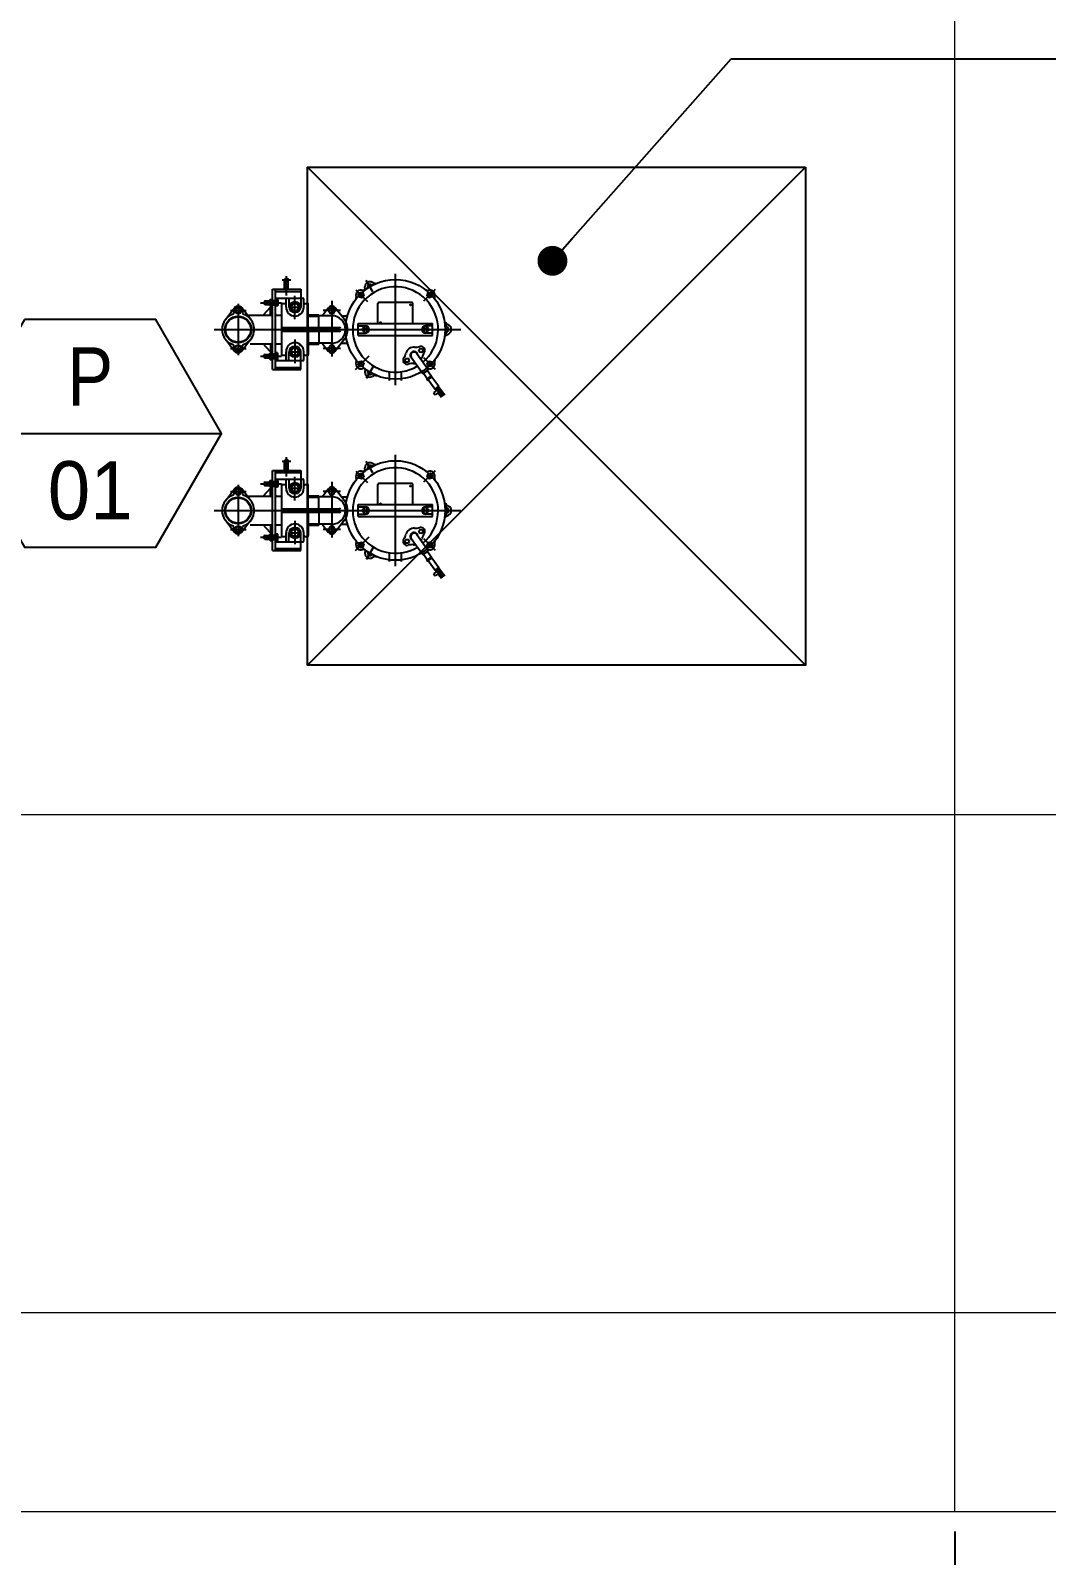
# Model space of a CAD drawing. Header units: millimetres. Extents: x 169673 to 334584, y 156879 to 224061.
# Drawn here: x 277429 to 279469, y 160372 to 163434 of the extents above; entities that cross this region are included whole.
import ezdxf
from ezdxf.enums import TextEntityAlignment as Align

# ---------------------------------------------------------------- set-up
doc = ezdxf.new("R2010")
doc.units = ezdxf.units.MM
doc.header["$LTSCALE"] = 40
doc.header["$MEASUREMENT"] = 0
doc.linetypes.add('CEN', pattern=[62, 60, -1, 0, -1])
doc.layers.get('0').update_dxf_attribs({"linetype": 'CONTINUOUS'})
for name, color, linetype in [('--AH-MARK', 240, 'CONTINUOUS'), ('A-DIMS', 7, 'CONTINUOUS'), ('A-MKXS-LEAD', 7, 'CONTINUOUS'), ('해성', 4, 'CONTINUOUS')]:
    doc.layers.add(name, color=color, linetype=linetype)
doc.layers.add('A-AXIS-LINE', color=1, linetype='CEN', lineweight=15)
doc.layers.add('A-XXXX-NPLT', color=144, linetype='CONTINUOUS', lineweight=15, plot=False)
doc.styles.add('HY울릉도L', font='')
doc.styles.add('굴림', font='')
doc.styles.add('돋움', font='')
doc.styles.add('맑은고딕', font='malgun.ttf')
doc.styles.get('HY울릉도L').set_extended_font_data('HYwulM')
doc.styles.get('굴림').set_extended_font_data('GulimChe')
doc.styles.get('돋움').set_extended_font_data('Dotum')
doc.dimstyles.new('CDIM', dxfattribs={"dimtxt": 3, "dimasz": 1.5, "dimexe": 2, "dimexo": 1, "dimgap": 1, "dimtad": 1, "dimdec": 0, "dimrnd": 0.5, "dimzin": 0, "dimdsep": 32, "dimlunit": 6, "dimtxsty": 'HY울릉도L', "dimblk1": '_CIDOT', "dimblk2": '_CIDOT', "dimsah": 1, "dimcen": 5.5, "dimclrd": 2, "dimclre": 2, "dimclrt": 7, "dimadec": 0, "dimazin": 0, "dimtfac": 1, "dimtdec": 0, "dimtix": 1, "dimtmove": 2, "dimatfit": 1, "dimldrblk": '_CIDOT', "dimfxl": 1, "dimtolj": 1, "dimtzin": 0, "dimlwd": -1, "dimarcsym": 0})
doc.dimstyles.new('YOODUCK', dxfattribs={"dimscale": 60, "dimtxt": 2.5, "dimasz": 0.7, "dimexe": 2, "dimexo": 1, "dimtad": 1, "dimdec": 0, "dimtxsty": '굴림', "dimblk": 'DOT', "dimcen": 2.5, "dimclrd": 1, "dimclre": 1, "dimadec": 0, "dimazin": 0, "dimtfac": 1, "dimtdec": 0, "dimtix": 1, "dimtmove": 2, "dimatfit": 3, "dimldrblk": 'DOT', "dimfxl": 2, "dimlwd": -1, "dimlwe": -1, "dimarcsym": 0})

# ---------------------------------------------------------------- blocks, each defined once
blk = doc.blocks.new('p1')
at = {"color": 4}
for p, q in [((288802.5, 240532.7, 0), (288802.5, 240571.3, 0)), ((289021.3, 240352.6, 0), (289021.3, 240576.5, 0)), ((288774.8, 240384, 0), (288774.8, 240545.1, 0)), ((288774.8, 240545.1, 0), (288831.2, 240545.1, 0)), ((288780.2, 240384, 0), (288780.2, 240545.1, 0)), ((288780.2, 240540.6, 0), (288831.2, 240540.6, 0)), ((288793.7, 240563.9, 0), (288811.4, 240563.9, 0)), ((288798.9, 240545.1, 0), (288798.9, 240563.9, 0)), ((288806.1, 240545.1, 0), (288806.1, 240563.9, 0)), ((288831.2, 240545.1, 0), (288831.2, 240509.3, 0)), ((288965.8, 240520, 0), (288942.6, 240543.2, 0)), ((288981.3, 240556.7, 0), (288957.2, 240542.8, 0)), ((288960.3, 240543.8, 0), (288960.2, 240550.3, 0)), ((288975.9, 240540.3, 0), (288962.8, 240563, 0)), ((288980.3, 240555.8, 0), (288975.1, 240559, 0)), ((289101.2, 240544.4, 0), (289077.9, 240521.1, 0)), ((288680, 240484.2, 0), (288698.4, 240508, 0)), ((288705.5, 240516.2, 0), (288705.5, 240412.8, 0)), ((288731, 240484.2, 0), (288712.6, 240508, 0)), ((288750.6, 240518.2, 0), (288792.4, 240518.2, 0)), ((288769.8, 240508.7, 0), (288755.8, 240493.2, 0)), ((288758.9, 240521.8, 0), (288757.8, 240520.7, 0)), ((288757.8, 240520.7, 0), (288757.8, 240515.7, 0)), ((288757.8, 240520.7, 0), (288769, 240520.7, 0)), ((288758.9, 240514.6, 0), (288757.8, 240515.7, 0)), ((288757.8, 240515.7, 0), (288769, 240515.7, 0)), ((288758.9, 240521.8, 0), (288758.9, 240514.6, 0)), ((288758.9, 240521.8, 0), (288769, 240521.8, 0)), ((288758.9, 240514.6, 0), (288769, 240514.6, 0)), ((288769, 240523.5, 0), (288769, 240512.9, 0)), ((288769.6, 240524.7, 0), (288774.2, 240524.7, 0)), ((288769.6, 240511.7, 0), (288774.2, 240511.7, 0)), ((288770.3, 240493.2, 0), (288770.3, 240509.1, 0)), ((288773.2, 240521.8, 0), (288770.6, 240521.8, 0)), ((288773.2, 240514.6, 0), (288770.6, 240514.6, 0)), ((288771.1, 240509.3, 0), (288774.8, 240509.3, 0)), ((288774.8, 240522.7, 0), (288780.2, 240522.7, 0)), ((288774.8, 240521.8, 0), (288783.5, 240521.8, 0)), ((288774.8, 240520.7, 0), (288779.1, 240520.7, 0)), ((288774.8, 240515.7, 0), (288779.1, 240515.7, 0)), ((288774.8, 240514.6, 0), (288783.5, 240514.6, 0)), ((288774.8, 240513.7, 0), (288780.2, 240513.7, 0)), ((288779.1, 240521.8, 0), (288779.1, 240514.6, 0)), ((288780.2, 240521.8, 0), (288779.1, 240520.7, 0)), ((288780.2, 240514.6, 0), (288779.1, 240515.7, 0)), ((288780.2, 240527.2, 0), (288835.6, 240527.2, 0)), ((288784.5, 240524.7, 0), (288780.2, 240524.7, 0)), ((288784.5, 240511.7, 0), (288780.2, 240511.7, 0)), ((288785.1, 240523.5, 0), (288785.1, 240512.9, 0)), ((288792.7, 240514.6, 0), (288792.7, 240414.4, 0)), ((288794.5, 240516.4, 0), (288799.8, 240516.4, 0)), ((288801.6, 240509.3, 0), (288801.6, 240525.4, 0)), ((288807, 240527.2, 0), (288807, 240509.3, 0)), ((288807, 240509.3, 0), (288831.2, 240509.3, 0)), ((288819.5, 240484.9, 0), (288819.5, 240532.3, 0)), ((288837.4, 240509.3, 0), (288837.4, 240525.4, 0)), ((288839.2, 240516.4, 0), (288844.6, 240516.4, 0)), ((288846.4, 240468.1, 0), (288846.4, 240514.6, 0)), ((288874.1, 240492.1, 0), (288886.5, 240508, 0)), ((288893.6, 240522, 0), (288893.6, 240410.4, 0)), ((288919, 240484.2, 0), (288900.6, 240508, 0)), ((288986.2, 240476.5, 0), (288986.2, 240516.7, 0)), ((289054.4, 240518.7, 0), (288988.2, 240518.7, 0)), ((289056.4, 240476.5, 0), (289056.4, 240516.7, 0)), ((288680, 240484.2, 0), (288681.6, 240486.3, 0)), ((288690.2, 240502.6, 0), (288721.4, 240502.6, 0)), ((288696.6, 240502.6, 0), (288696.6, 240496.8, 0)), ((288714.5, 240502.6, 0), (288714.5, 240496.8, 0)), ((288724.1, 240493.2, 0), (288774.8, 240493.2, 0)), ((288731, 240484.2, 0), (288729.4, 240486.3, 0)), ((288780.2, 240493.2, 0), (288792.7, 240493.2, 0)), ((288828.5, 240493.8, 0), (288828.5, 240495.8, 0)), ((288828.5, 240495.8, 0), (288831.4, 240495.8, 0)), ((288846.4, 240494, 0), (288867.6, 240494, 0)), ((288846.4, 240491.4, 0), (288867.6, 240491.4, 0)), ((288867.6, 240468.1, 0), (288867.6, 240494, 0)), ((288893.6, 240492.1, 0), (288867.6, 240492.1, 0)), ((288910.8, 240502.6, 0), (288876.3, 240502.6, 0)), ((288913, 240492.1, 0), (288926.1, 240492.1, 0)), ((288946.8, 240452.5, 0), (288946.8, 240476.5, 0)), ((288946.8, 240476.5, 0), (289095.8, 240476.5, 0)), ((289095.8, 240452.5, 0), (289095.8, 240476.5, 0)), ((289120.4, 240477.6, 0), (289128.6, 240473.1, 0)), ((289123.5, 240451.7, 0), (289123.5, 240479.4, 0)), ((288657.3, 240464.5, 0), (289152.8, 240464.5, 0)), ((288680, 240444.8, 0), (288681.6, 240442.7, 0)), ((288680, 240444.8, 0), (288698.4, 240421, 0)), ((288731, 240444.8, 0), (288712.6, 240421, 0)), ((288731, 240444.8, 0), (288729.4, 240442.7, 0)), ((288794.5, 240468.1, 0), (288909.4, 240468.1, 0)), ((288794.5, 240460.9, 0), (288909.4, 240460.9, 0)), ((288846.4, 240460.9, 0), (288846.4, 240414.4, 0)), ((288867.6, 240460.9, 0), (288867.6, 240435, 0)), ((288919, 240444.8, 0), (288900.6, 240421, 0)), ((288946.8, 240471.7, 0), (288961.2, 240471.7, 0)), ((288946.8, 240457.3, 0), (288961.2, 240457.3, 0)), ((288946.8, 240452.5, 0), (289095.8, 240452.5, 0)), ((288957.6, 240468.1, 0), (288964.8, 240460.9, 0)), ((288957.7, 240461, 0), (288964.9, 240468.2, 0)), ((289084.9, 240461, 0), (289077.7, 240468.2, 0)), ((289084.9, 240468.1, 0), (289077.8, 240460.9, 0)), ((289095.8, 240471.7, 0), (289081.4, 240471.7, 0)), ((289095.8, 240457.3, 0), (289081.4, 240457.3, 0)), ((289120.4, 240451.5, 0), (289128.6, 240455.9, 0)), ((288690.2, 240426.5, 0), (288721.4, 240426.5, 0)), ((288696.6, 240426.5, 0), (288696.6, 240432.3, 0)), ((288714.5, 240426.5, 0), (288714.5, 240432.3, 0)), ((288729.4, 240435.9, 0), (288774.8, 240435.9, 0)), ((288769.8, 240420.4, 0), (288755.8, 240435.9, 0)), ((288758.9, 240414.4, 0), (288757.8, 240413.3, 0)), ((288758.9, 240407.2, 0), (288758.9, 240414.4, 0)), ((288758.9, 240414.4, 0), (288769, 240414.4, 0)), ((288769, 240405.5, 0), (288769, 240416.1, 0)), ((288769.6, 240417.3, 0), (288774.2, 240417.3, 0)), ((288770.3, 240435.9, 0), (288770.3, 240420, 0)), ((288773.2, 240414.4, 0), (288770.6, 240414.4, 0)), ((288771.1, 240419.8, 0), (288774.8, 240419.8, 0)), ((288774.8, 240415.3, 0), (288780.2, 240415.3, 0)), ((288774.8, 240414.4, 0), (288783.5, 240414.4, 0)), ((288779.1, 240407.2, 0), (288779.1, 240414.4, 0)), ((288780.2, 240414.4, 0), (288779.1, 240413.3, 0)), ((288780.2, 240435.9, 0), (288792.7, 240435.9, 0)), ((288784.5, 240417.3, 0), (288780.2, 240417.3, 0)), ((288785.1, 240405.5, 0), (288785.1, 240416.1, 0)), ((288801.6, 240403.7, 0), (288801.6, 240419.8, 0)), ((288807, 240419.8, 0), (288831.2, 240419.8, 0)), ((288807, 240401.9, 0), (288807, 240419.8, 0)), ((288819.5, 240444.1, 0), (288819.5, 240396.7, 0)), ((288828.5, 240435.3, 0), (288828.5, 240433.2, 0)), ((288828.5, 240433.2, 0), (288831.4, 240433.2, 0)), ((288831.2, 240384, 0), (288831.2, 240419.8, 0)), ((288837.4, 240403.7, 0), (288837.4, 240419.8, 0)), ((288846.4, 240437.7, 0), (288867.6, 240437.7, 0)), ((288846.4, 240435, 0), (288867.6, 240435, 0)), ((288893.6, 240437, 0), (288867.6, 240437, 0)), ((288874.1, 240437, 0), (288886.5, 240421, 0)), ((288910.8, 240426.5, 0), (288876.3, 240426.5, 0)), ((288913, 240437, 0), (288926.1, 240437, 0)), ((289064.1, 240416.4, 0), (289087.5, 240383.7, 0)), ((288750.6, 240410.8, 0), (288792.4, 240410.8, 0)), ((288757.8, 240408.3, 0), (288757.8, 240413.3, 0)), ((288757.8, 240413.3, 0), (288769, 240413.3, 0)), ((288758.9, 240407.2, 0), (288757.8, 240408.3, 0)), ((288757.8, 240408.3, 0), (288769, 240408.3, 0)), ((288758.9, 240407.2, 0), (288769, 240407.2, 0)), ((288769.6, 240404.3, 0), (288774.2, 240404.3, 0)), ((288773.2, 240407.2, 0), (288770.6, 240407.2, 0)), ((288774.8, 240413.3, 0), (288779.1, 240413.3, 0)), ((288774.8, 240408.3, 0), (288779.1, 240408.3, 0)), ((288774.8, 240407.2, 0), (288783.5, 240407.2, 0)), ((288774.8, 240406.3, 0), (288780.2, 240406.3, 0)), ((288774.8, 240384, 0), (288831.2, 240384, 0)), ((288780.2, 240407.2, 0), (288779.1, 240408.3, 0)), ((288784.5, 240404.3, 0), (288780.2, 240404.3, 0)), ((288780.2, 240401.9, 0), (288835.6, 240401.9, 0)), ((288780.2, 240388.4, 0), (288831.2, 240388.4, 0)), ((288794.5, 240412.6, 0), (288799.8, 240412.6, 0)), ((288839.2, 240412.6, 0), (288844.6, 240412.6, 0)), ((288967.8, 240411.1, 0), (288940.5, 240383.7, 0)), ((288959.1, 240385.2, 0), (288983.1, 240371.3, 0)), ((288960.3, 240385.2, 0), (288960.2, 240378.7, 0)), ((288975.9, 240388.8, 0), (288962.8, 240366.1, 0)), ((289053.2, 240408.6, 0), (289076.6, 240376, 0)), ((289076.6, 240376, 0), (289087.5, 240383.7, 0)), ((289101.8, 240384, 0), (289078.3, 240407.5, 0)), ((288980.3, 240373.3, 0), (288975.1, 240370.1, 0)), ((289009.2, 240361.9, 0), (289009.2, 240381, 0)), ((289033.3, 240361.9, 0), (289033.3, 240381, 0)), ((289077.8, 240376.8, 0), (289085.9, 240365.6, 0)), ((289083.4, 240363.9, 0), (289094.5, 240371.7, 0)), ((289084.7, 240362.5, 0), (289095.5, 240370.3, 0)), ((289085.4, 240382.3, 0), (289093.6, 240371, 0)), ((289086.9, 240364.2, 0), (289100.8, 240344.9, 0)), ((289094.5, 240369.6, 0), (289108.4, 240350.3, 0)), ((289105.1, 240343, 0), (289097.7, 240337.5, 0)), ((289097.7, 240337.5, 0), (289100.8, 240333.3, 0)), ((289100.8, 240344.9, 0), (289108.4, 240350.3, 0)), ((289108.2, 240338.8, 0), (289100.8, 240333.3, 0)), ((289101, 240345.1, 0), (289103.5, 240341.8, 0)), ((289102.7, 240346.3, 0), (289112.5, 240333.1, 0)), ((289102.8, 240346.4, 0), (289112.6, 240333, 0)), ((289104.5, 240347.5, 0), (289114.2, 240334.3, 0)), ((289104.6, 240347.7, 0), (289114.4, 240334.3, 0)), ((289106.2, 240348.8, 0), (289116, 240335.6, 0)), ((289106.3, 240348.9, 0), (289116.2, 240335.5, 0)), ((289106.6, 240337.6, 0), (289110.9, 240331.8, 0)), ((289108, 240350, 0), (289117.8, 240336.8, 0)), ((289112.5, 240333.1, 0), (289110.9, 240331.8, 0)), ((289111.1, 240332, 0), (289113.8, 240328.7, 0)), ((289111.3, 240332.2, 0), (289114, 240328.9, 0)), ((289111.4, 240332.3, 0), (289114.1, 240329, 0)), ((289111.6, 240332.4, 0), (289114.3, 240329.1, 0)), ((289111.8, 240332.5, 0), (289114.4, 240329.2, 0)), ((289111.9, 240332.7, 0), (289114.6, 240329.3, 0)), ((289112.1, 240332.8, 0), (289114.8, 240329.5, 0)), ((289112.2, 240332.9, 0), (289114.9, 240329.6, 0)), ((289114.2, 240334.3, 0), (289112.6, 240333, 0)), ((289112.9, 240333.3, 0), (289115.6, 240330, 0)), ((289113, 240333.4, 0), (289115.7, 240330.1, 0)), ((289113.2, 240333.5, 0), (289115.9, 240330.2, 0)), ((289113.4, 240333.7, 0), (289116, 240330.4, 0)), ((289113.5, 240333.8, 0), (289116.2, 240330.5, 0)), ((289113.7, 240333.9, 0), (289116.4, 240330.6, 0)), ((289113.8, 240334, 0), (289116.5, 240330.7, 0)), ((289114, 240334.2, 0), (289116.7, 240330.8, 0)), ((289116, 240335.6, 0), (289114.4, 240334.3, 0)), ((289114.7, 240334.6, 0), (289117.4, 240331.3, 0)), ((289114.8, 240334.7, 0), (289117.5, 240331.4, 0)), ((289115, 240334.8, 0), (289117.7, 240331.5, 0)), ((289115.2, 240335, 0), (289117.8, 240331.6, 0)), ((289115.3, 240335.1, 0), (289118, 240331.8, 0)), ((289115.5, 240335.2, 0), (289118.2, 240331.9, 0)), ((289115.6, 240335.3, 0), (289118.3, 240332, 0)), ((289115.8, 240335.4, 0), (289118.5, 240332.1, 0)), ((289117.8, 240336.8, 0), (289116.2, 240335.5, 0)), ((289116.5, 240335.8, 0), (289119.1, 240332.5, 0)), ((289116.6, 240335.9, 0), (289119.3, 240332.6, 0)), ((289116.8, 240336, 0), (289119.5, 240332.7, 0)), ((289116.9, 240336.2, 0), (289119.6, 240332.8, 0)), ((289117.1, 240336.3, 0), (289119.8, 240333, 0)), ((289117.3, 240336.4, 0), (289119.9, 240333.1, 0)), ((289117.4, 240336.5, 0), (289120.1, 240333.2, 0)), ((289117.6, 240336.6, 0), (289120.3, 240333.3, 0)), ((288793.7, 240200.2, 0), (288811.4, 240200.2, 0)), ((288798.9, 240181.4, 0), (288798.9, 240200.2, 0)), ((288802.5, 240169, 0), (288802.5, 240207.7, 0)), ((288806.1, 240181.4, 0), (288806.1, 240200.2, 0)), ((289021.3, 239988.9, 0), (289021.3, 240212.8, 0)), ((288774.8, 240020.3, 0), (288774.8, 240181.4, 0)), ((288774.8, 240181.4, 0), (288831.2, 240181.4, 0)), ((288780.2, 240020.3, 0), (288780.2, 240181.4, 0)), ((288780.2, 240176.9, 0), (288831.2, 240176.9, 0)), ((288831.2, 240181.4, 0), (288831.2, 240145.6, 0)), ((288965.8, 240156.3, 0), (288942.6, 240179.5, 0)), ((288981.3, 240193, 0), (288957.2, 240179.2, 0)), ((288960.3, 240180.2, 0), (288960.2, 240186.7, 0)), ((288975.9, 240176.6, 0), (288962.8, 240199.3, 0)), ((288980.3, 240192.1, 0), (288975.1, 240195.3, 0)), ((289101.2, 240180.8, 0), (289077.9, 240157.5, 0)), ((288680, 240120.6, 0), (288698.4, 240144.4, 0)), ((288690.2, 240138.9, 0), (288721.4, 240138.9, 0)), ((288696.6, 240138.9, 0), (288696.6, 240133.1, 0)), ((288705.5, 240152.5, 0), (288705.5, 240049.2, 0)), ((288731, 240120.6, 0), (288712.6, 240144.4, 0)), ((288714.5, 240138.9, 0), (288714.5, 240133.1, 0)), ((288750.6, 240154.6, 0), (288792.4, 240154.6, 0)), ((288769.8, 240145, 0), (288755.8, 240129.5, 0)), ((288758.9, 240158.1, 0), (288757.8, 240157.1, 0)), ((288757.8, 240157.1, 0), (288757.8, 240152.1, 0)), ((288757.8, 240157.1, 0), (288769, 240157.1, 0)), ((288758.9, 240151, 0), (288757.8, 240152.1, 0)), ((288757.8, 240152.1, 0), (288769, 240152.1, 0)), ((288758.9, 240158.1, 0), (288758.9, 240151, 0)), ((288758.9, 240158.1, 0), (288769, 240158.1, 0)), ((288758.9, 240151, 0), (288769, 240151, 0)), ((288769, 240159.8, 0), (288769, 240149.3, 0)), ((288769.6, 240161.1, 0), (288774.2, 240161.1, 0)), ((288769.6, 240148, 0), (288774.2, 240148, 0)), ((288770.3, 240129.5, 0), (288770.3, 240145.4, 0)), ((288773.2, 240158.1, 0), (288770.6, 240158.1, 0)), ((288773.2, 240151, 0), (288770.6, 240151, 0)), ((288771.1, 240145.6, 0), (288774.8, 240145.6, 0)), ((288774.8, 240159, 0), (288780.2, 240159, 0)), ((288774.8, 240158.1, 0), (288783.5, 240158.1, 0)), ((288774.8, 240157.1, 0), (288779.1, 240157.1, 0)), ((288774.8, 240152.1, 0), (288779.1, 240152.1, 0)), ((288774.8, 240151, 0), (288783.5, 240151, 0)), ((288774.8, 240150.1, 0), (288780.2, 240150.1, 0)), ((288779.1, 240158.1, 0), (288779.1, 240151, 0)), ((288780.2, 240158.1, 0), (288779.1, 240157.1, 0)), ((288780.2, 240151, 0), (288779.1, 240152.1, 0)), ((288780.2, 240163.5, 0), (288835.6, 240163.5, 0)), ((288784.5, 240161.1, 0), (288780.2, 240161.1, 0)), ((288784.5, 240148, 0), (288780.2, 240148, 0)), ((288785.1, 240159.8, 0), (288785.1, 240149.3, 0)), ((288792.7, 240151, 0), (288792.7, 240050.7, 0)), ((288794.5, 240152.8, 0), (288799.8, 240152.8, 0)), ((288801.6, 240145.6, 0), (288801.6, 240161.7, 0)), ((288807, 240163.5, 0), (288807, 240145.6, 0)), ((288807, 240145.6, 0), (288831.2, 240145.6, 0)), ((288819.5, 240121.3, 0), (288819.5, 240168.7, 0)), ((288837.4, 240145.6, 0), (288837.4, 240161.7, 0)), ((288839.2, 240152.8, 0), (288844.6, 240152.8, 0)), ((288846.4, 240104.4, 0), (288846.4, 240151, 0)), ((288874.1, 240128.4, 0), (288886.5, 240144.4, 0)), ((288910.8, 240138.9, 0), (288876.3, 240138.9, 0)), ((288893.6, 240158.4, 0), (288893.6, 240046.8, 0)), ((288919, 240120.6, 0), (288900.6, 240144.4, 0)), ((288986.2, 240112.9, 0), (288986.2, 240153.1, 0)), ((289054.4, 240155.1, 0), (288988.2, 240155.1, 0)), ((289056.4, 240112.9, 0), (289056.4, 240153.1, 0)), ((288680, 240120.6, 0), (288681.6, 240122.6, 0)), ((288724.1, 240129.5, 0), (288774.8, 240129.5, 0)), ((288731, 240120.6, 0), (288729.4, 240122.6, 0)), ((288780.2, 240129.5, 0), (288792.7, 240129.5, 0)), ((288828.5, 240130.1, 0), (288828.5, 240132.2, 0)), ((288828.5, 240132.2, 0), (288831.4, 240132.2, 0)), ((288846.4, 240130.4, 0), (288867.6, 240130.4, 0)), ((288846.4, 240127.7, 0), (288867.6, 240127.7, 0)), ((288867.6, 240104.4, 0), (288867.6, 240130.4, 0)), ((288893.6, 240128.4, 0), (288867.6, 240128.4, 0)), ((288913, 240128.4, 0), (288926.1, 240128.4, 0)), ((288946.8, 240088.8, 0), (288946.8, 240112.9, 0)), ((288946.8, 240112.9, 0), (289095.8, 240112.9, 0)), ((288946.8, 240108.1, 0), (288961.2, 240108.1, 0)), ((289095.8, 240108.1, 0), (289081.4, 240108.1, 0)), ((289095.8, 240088.8, 0), (289095.8, 240112.9, 0)), ((289120.4, 240113.9, 0), (289128.6, 240109.5, 0)), ((289123.5, 240088, 0), (289123.5, 240115.8, 0)), ((288657.3, 240100.9, 0), (289152.8, 240100.9, 0)), ((288680, 240081.2, 0), (288681.6, 240079.1, 0)), ((288680, 240081.2, 0), (288698.4, 240057.4, 0)), ((288731, 240081.2, 0), (288712.6, 240057.4, 0)), ((288731, 240081.2, 0), (288729.4, 240079.1, 0)), ((288794.5, 240104.4, 0), (288909.4, 240104.4, 0)), ((288794.5, 240097.3, 0), (288909.4, 240097.3, 0)), ((288819.5, 240080.4, 0), (288819.5, 240033, 0)), ((288846.4, 240097.3, 0), (288846.4, 240050.7, 0)), ((288867.6, 240097.3, 0), (288867.6, 240071.3, 0)), ((288919, 240081.2, 0), (288900.6, 240057.4, 0)), ((288946.8, 240093.7, 0), (288961.2, 240093.7, 0)), ((288946.8, 240088.8, 0), (289095.8, 240088.8, 0)), ((288957.6, 240104.5, 0), (288964.8, 240097.3, 0)), ((288957.7, 240097.4, 0), (288964.9, 240104.5, 0)), ((289084.9, 240097.4, 0), (289077.7, 240104.5, 0)), ((289084.9, 240104.5, 0), (289077.8, 240097.3, 0)), ((289095.8, 240093.7, 0), (289081.4, 240093.7, 0)), ((289120.4, 240087.8, 0), (289128.6, 240092.2, 0)), ((288690.2, 240062.8, 0), (288721.4, 240062.8, 0)), ((288696.6, 240062.8, 0), (288696.6, 240068.6, 0)), ((288714.5, 240062.8, 0), (288714.5, 240068.6, 0)), ((288729.4, 240072.2, 0), (288774.8, 240072.2, 0)), ((288750.6, 240047.2, 0), (288792.4, 240047.2, 0)), ((288769.8, 240056.7, 0), (288755.8, 240072.2, 0)), ((288758.9, 240050.7, 0), (288757.8, 240049.7, 0)), ((288757.8, 240044.7, 0), (288757.8, 240049.7, 0)), ((288757.8, 240049.7, 0), (288769, 240049.7, 0)), ((288758.9, 240043.6, 0), (288758.9, 240050.7, 0)), ((288758.9, 240050.7, 0), (288769, 240050.7, 0)), ((288769, 240041.9, 0), (288769, 240052.5, 0)), ((288769.6, 240053.7, 0), (288774.2, 240053.7, 0)), ((288770.3, 240072.2, 0), (288770.3, 240056.3, 0)), ((288773.2, 240050.7, 0), (288770.6, 240050.7, 0)), ((288771.1, 240056.1, 0), (288774.8, 240056.1, 0)), ((288774.8, 240051.6, 0), (288780.2, 240051.6, 0)), ((288774.8, 240050.7, 0), (288783.5, 240050.7, 0)), ((288774.8, 240049.7, 0), (288779.1, 240049.7, 0)), ((288779.1, 240043.6, 0), (288779.1, 240050.7, 0)), ((288780.2, 240050.7, 0), (288779.1, 240049.7, 0)), ((288780.2, 240072.2, 0), (288792.7, 240072.2, 0)), ((288784.5, 240053.7, 0), (288780.2, 240053.7, 0)), ((288785.1, 240041.9, 0), (288785.1, 240052.5, 0)), ((288794.5, 240049, 0), (288799.8, 240049, 0)), ((288801.6, 240040, 0), (288801.6, 240056.1, 0)), ((288807, 240056.1, 0), (288831.2, 240056.1, 0)), ((288807, 240038.2, 0), (288807, 240056.1, 0)), ((288828.5, 240071.6, 0), (288828.5, 240069.5, 0)), ((288828.5, 240069.5, 0), (288831.4, 240069.5, 0)), ((288831.2, 240020.3, 0), (288831.2, 240056.1, 0)), ((288837.4, 240040, 0), (288837.4, 240056.1, 0)), ((288839.2, 240049, 0), (288844.6, 240049, 0)), ((288846.4, 240074, 0), (288867.6, 240074, 0)), ((288846.4, 240071.3, 0), (288867.6, 240071.3, 0)), ((288893.6, 240073.3, 0), (288867.6, 240073.3, 0)), ((288874.1, 240073.3, 0), (288886.5, 240057.4, 0)), ((288910.8, 240062.8, 0), (288876.3, 240062.8, 0)), ((288913, 240073.3, 0), (288926.1, 240073.3, 0)), ((288967.8, 240047.4, 0), (288940.5, 240020.1, 0)), ((289064.1, 240052.7, 0), (289087.5, 240020.1, 0)), ((288758.9, 240043.6, 0), (288757.8, 240044.7, 0)), ((288757.8, 240044.7, 0), (288769, 240044.7, 0)), ((288758.9, 240043.6, 0), (288769, 240043.6, 0)), ((288769.6, 240040.7, 0), (288774.2, 240040.7, 0)), ((288773.2, 240043.6, 0), (288770.6, 240043.6, 0)), ((288774.8, 240044.7, 0), (288779.1, 240044.7, 0)), ((288774.8, 240043.6, 0), (288783.5, 240043.6, 0)), ((288774.8, 240042.7, 0), (288780.2, 240042.7, 0)), ((288774.8, 240020.3, 0), (288831.2, 240020.3, 0)), ((288780.2, 240043.6, 0), (288779.1, 240044.7, 0)), ((288784.5, 240040.7, 0), (288780.2, 240040.7, 0)), ((288780.2, 240038.2, 0), (288835.6, 240038.2, 0)), ((288780.2, 240024.8, 0), (288831.2, 240024.8, 0)), ((288959.1, 240021.6, 0), (288983.1, 240007.7, 0)), ((288960.3, 240021.6, 0), (288960.2, 240015.1, 0)), ((288975.9, 240025.1, 0), (288962.8, 240002.5, 0)), ((289009.2, 239998.3, 0), (289009.2, 240017.4, 0)), ((289033.3, 239998.3, 0), (289033.3, 240017.4, 0)), ((289053.2, 240044.9, 0), (289076.6, 240012.3, 0)), ((289076.6, 240012.3, 0), (289087.5, 240020.1, 0)), ((289101.8, 240020.3, 0), (289078.3, 240043.8, 0)), ((289085.4, 240018.6, 0), (289093.6, 240007.3, 0)), ((288980.3, 240009.6, 0), (288975.1, 240006.5, 0)), ((289077.8, 240013.2, 0), (289085.9, 240002, 0)), ((289083.4, 240000.2, 0), (289094.5, 240008, 0)), ((289084.7, 239998.9, 0), (289095.5, 240006.7, 0)), ((289086.9, 240000.5, 0), (289100.8, 239981.2, 0)), ((289094.5, 240006, 0), (289108.4, 239986.7, 0)), ((289100.8, 239981.2, 0), (289108.4, 239986.7, 0)), ((289106.2, 239985.1, 0), (289116, 239972, 0)), ((289106.3, 239985.2, 0), (289116.2, 239971.9, 0)), ((289108, 239986.3, 0), (289117.8, 239973.2, 0)), ((289105.1, 239979.3, 0), (289097.7, 239973.8, 0)), ((289097.7, 239973.8, 0), (289100.8, 239969.6, 0)), ((289108.2, 239975.1, 0), (289100.8, 239969.6, 0)), ((289101, 239981.5, 0), (289103.5, 239978.1, 0)), ((289102.7, 239982.6, 0), (289112.5, 239969.4, 0)), ((289102.8, 239982.7, 0), (289112.6, 239969.4, 0)), ((289104.5, 239983.9, 0), (289114.2, 239970.7, 0)), ((289104.6, 239984, 0), (289114.4, 239970.7, 0)), ((289106.6, 239973.9, 0), (289110.9, 239968.1, 0)), ((289112.5, 239969.4, 0), (289110.9, 239968.1, 0)), ((289111.1, 239968.4, 0), (289113.8, 239965.1, 0)), ((289111.3, 239968.5, 0), (289114, 239965.2, 0)), ((289111.4, 239968.6, 0), (289114.1, 239965.3, 0)), ((289111.6, 239968.8, 0), (289114.3, 239965.4, 0)), ((289111.8, 239968.9, 0), (289114.4, 239965.6, 0)), ((289111.9, 239969, 0), (289114.6, 239965.7, 0)), ((289112.1, 239969.1, 0), (289114.8, 239965.8, 0)), ((289112.2, 239969.2, 0), (289114.9, 239965.9, 0)), ((289114.2, 239970.7, 0), (289112.6, 239969.4, 0)), ((289112.9, 239969.6, 0), (289115.6, 239966.3, 0)), ((289113, 239969.8, 0), (289115.7, 239966.5, 0)), ((289113.2, 239969.9, 0), (289115.9, 239966.6, 0)), ((289113.4, 239970, 0), (289116, 239966.7, 0)), ((289113.5, 239970.1, 0), (289116.2, 239966.8, 0)), ((289113.7, 239970.3, 0), (289116.4, 239966.9, 0)), ((289113.8, 239970.4, 0), (289116.5, 239967.1, 0)), ((289114, 239970.5, 0), (289116.7, 239967.2, 0)), ((289116, 239972, 0), (289114.4, 239970.7, 0)), ((289114.7, 239970.9, 0), (289117.4, 239967.6, 0)), ((289114.8, 239971.1, 0), (289117.5, 239967.7, 0)), ((289115, 239971.2, 0), (289117.7, 239967.9, 0)), ((289115.2, 239971.3, 0), (289117.8, 239968, 0)), ((289115.3, 239971.4, 0), (289118, 239968.1, 0)), ((289115.5, 239971.5, 0), (289118.2, 239968.2, 0)), ((289115.6, 239971.7, 0), (289118.3, 239968.4, 0)), ((289115.8, 239971.8, 0), (289118.5, 239968.5, 0)), ((289117.8, 239973.2, 0), (289116.2, 239971.9, 0)), ((289116.5, 239972.1, 0), (289119.1, 239968.8, 0)), ((289116.6, 239972.3, 0), (289119.3, 239968.9, 0)), ((289116.8, 239972.4, 0), (289119.5, 239969.1, 0)), ((289116.9, 239972.5, 0), (289119.6, 239969.2, 0)), ((289117.1, 239972.6, 0), (289119.8, 239969.3, 0)), ((289117.3, 239972.7, 0), (289119.9, 239969.4, 0)), ((289117.4, 239972.9, 0), (289120.1, 239969.6, 0)), ((289117.6, 239973, 0), (289120.3, 239969.7, 0))]:
    blk.add_line(p, q, dxfattribs=at)
at = {"color": 4, "elevation": 0}
for points in [[(288950.6, 240539.2), (288956.1, 240537.7), (288957.6, 240532.2), (288953.6, 240528.2), (288948.1, 240529.7), (288946.6, 240535.2)], [(289096, 240535.2), (289094.5, 240529.7), (289089, 240528.2), (289085, 240532.2), (289086.5, 240537.7), (289092, 240539.2)], [(288702.2, 240508.2), (288699, 240502.6), (288702.2, 240496.9), (288708.8, 240496.9), (288712, 240502.6), (288708.8, 240508.2)], [(288890.3, 240508.2), (288887, 240502.6), (288890.3, 240496.9), (288896.8, 240496.9), (288900.1, 240502.6), (288896.8, 240508.2)], [(288702.2, 240420.8), (288699, 240426.5), (288702.2, 240432.1), (288708.8, 240432.1), (288712, 240426.5), (288708.8, 240420.8)], [(288890.3, 240432.1), (288887, 240426.5), (288890.3, 240420.8), (288896.8, 240420.8), (288900.1, 240426.5), (288896.8, 240432.1)], [(289076.8, 240422), (289074.4, 240418.5), (289070.1, 240418.9), (289068.3, 240422.7), (289070.7, 240426.2), (289075, 240425.9)], [(288946.6, 240393.8), (288948.1, 240399.3), (288953.6, 240400.8), (288957.6, 240396.8), (288956.1, 240391.3), (288950.6, 240389.8)], [(289049, 240402.2), (289046.6, 240398.7), (289042.3, 240399.1), (289040.5, 240402.9), (289042.9, 240406.4), (289047.2, 240406.1)], [(289092, 240389.8), (289086.5, 240391.3), (289085, 240396.8), (289089, 240400.8), (289094.5, 240399.3), (289096, 240393.8)], [(288950.6, 240175.6), (288956.1, 240174.1), (288957.6, 240168.6), (288953.6, 240164.6), (288948.1, 240166), (288946.6, 240171.5)], [(289096, 240171.5), (289094.5, 240166), (289089, 240164.6), (289085, 240168.6), (289086.5, 240174.1), (289092, 240175.6)], [(288702.2, 240144.5), (288699, 240138.9), (288702.2, 240133.3), (288708.8, 240133.3), (288712, 240138.9), (288708.8, 240144.5)], [(288890.3, 240144.5), (288887, 240138.9), (288890.3, 240133.3), (288896.8, 240133.3), (288900.1, 240138.9), (288896.8, 240144.5)], [(288702.2, 240057.2), (288699, 240062.8), (288702.2, 240068.5), (288708.8, 240068.5), (288712, 240062.8), (288708.8, 240057.2)], [(288890.3, 240068.5), (288887, 240062.8), (288890.3, 240057.2), (288896.8, 240057.2), (288900.1, 240062.8), (288896.8, 240068.5)], [(289076.8, 240058.4), (289074.4, 240054.9), (289070.1, 240055.2), (289068.3, 240059.1), (289070.7, 240062.6), (289075, 240062.2)], [(288946.6, 240030.2), (288948.1, 240035.7), (288953.6, 240037.2), (288957.6, 240033.1), (288956.1, 240027.6), (288950.6, 240026.2)], [(289049, 240038.6), (289046.6, 240035.1), (289042.3, 240035.4), (289040.5, 240039.3), (289042.9, 240042.8), (289047.2, 240042.4)], [(289092, 240026.2), (289086.5, 240027.6), (289085, 240033.1), (289089, 240037.2), (289094.5, 240035.7), (289096, 240030.2)]]:
    blk.add_lwpolyline(points, close=True, dxfattribs=at)
for points in [[(288828.1, 240509.3), (288823.8, 240516.6), (288815.3, 240516.6), (288811, 240509.3)], [(288811, 240509.3), (288815.3, 240501.9), (288823.8, 240501.9)], [(288823.8, 240501.9), (288828.1, 240509.3)], [(288811, 240419.8), (288815.3, 240427.2), (288823.8, 240427.2)], [(288828.1, 240419.8), (288823.8, 240412.4), (288815.3, 240412.4), (288811, 240419.8)], [(288823.8, 240427.2), (288828.1, 240419.8)], [(288828.1, 240145.6), (288823.8, 240153), (288815.3, 240153), (288811, 240145.6)], [(288811, 240145.6), (288815.3, 240138.2), (288823.8, 240138.2)], [(288823.8, 240138.2), (288828.1, 240145.6)], [(288811, 240056.1), (288815.3, 240063.5), (288823.8, 240063.5)], [(288828.1, 240056.1), (288823.8, 240048.7), (288815.3, 240048.7), (288811, 240056.1)], [(288823.8, 240063.5), (288828.1, 240056.1)]]:
    blk.add_lwpolyline(points, dxfattribs=at)
at = {"color": 4}
for centre, radius in [((288802.5, 240563.9, 0), 3.58), ((289021.3, 240464.5, 0), 100), ((288952.1, 240533.7, 0), 4.93), ((289090.5, 240533.7, 0), 4.93), ((288705.5, 240502.6, 0), 5.64), ((288819.5, 240509.3, 0), 11.2), ((288819.5, 240509.3, 0), 7.38), ((288893.6, 240502.6, 0), 5.64), ((289051.4, 240513.7, 0), 1), ((288705.5, 240464.5, 0), 26.7), ((288705.5, 240464.5, 0), 25.4), ((288991.2, 240478.2, 0), 1), ((288961.2, 240464.5, 0), 6.01), ((289081.4, 240464.5, 0), 6.01), ((288705.5, 240426.5, 0), 5.64), ((288819.5, 240419.8, 0), 11.2), ((288819.5, 240419.8, 0), 7.38), ((288893.6, 240426.5, 0), 5.64), ((288952.1, 240395.3, 0), 4.93), ((289090.5, 240395.3, 0), 4.93), ((288802.5, 240200.2, 0), 3.58), ((289021.3, 240100.9, 0), 100), ((288952.1, 240170.1, 0), 4.93), ((289090.5, 240170.1, 0), 4.93), ((288705.5, 240138.9, 0), 5.64), ((288819.5, 240145.6, 0), 11.2), ((288819.5, 240145.6, 0), 7.38), ((288893.6, 240138.9, 0), 5.64), ((289051.4, 240150, 0), 1), ((288705.5, 240100.9, 0), 26.7), ((288705.5, 240100.9, 0), 25.4), ((288991.2, 240114.5, 0), 1), ((288961.2, 240100.9, 0), 6.01), ((289081.4, 240100.9, 0), 6.01), ((288705.5, 240062.8, 0), 5.64), ((288819.5, 240056.1, 0), 11.2), ((288819.5, 240056.1, 0), 7.38), ((288893.6, 240062.8, 0), 5.64), ((288952.1, 240031.7, 0), 4.93), ((289090.5, 240031.7, 0), 4.93)]:
    blk.add_circle(centre, radius, dxfattribs=at)
for centre, radius, start, end in [((289021.3, 240464.5, 0), 85.8, 310.1296, 301.217), ((288952.1, 240533.7, 0), 10, 68.9356, 201.0643), ((289021.3, 240464.5, 0), 97.9, 131.817, 139.0161), ((288957.4, 240547.5, 0), 4.73, 248.9356, 307.5934), ((288970, 240550.6, 0), 9.81, 58.4667, 181.5332), ((288970.2, 240550.3, 0), 4.73, 31.4323, 210.161), ((289085.2, 240547.5, 0), 4.73, 232.4065, 291.0643), ((289021.3, 240464.5, 0), 97.9, 41.817, 49.0161), ((289090.5, 240533.7, 0), 10, 338.9356, 111.0643), ((288705.5, 240502.6, 0), 8.95, 360, 180), ((288770.6, 240523.4, 0), 1.65, 128.6681, 268.0697), ((288773.8, 240518.2, 0), 4.83, 132.1107, 227.8893), ((288770.6, 240513, 0), 1.65, 91.9302, 231.3318), ((288771.1, 240507.5, 0), 1.79, 90, 138.0128), ((288770.7, 240513.3, 0), 1.71, 295.0569, 299.738), ((288773.1, 240523.4, 0), 1.65, 271.9302, 51.3318), ((288770, 240518.2, 0), 4.83, 312.1107, 47.8893), ((288773.1, 240513, 0), 1.65, 308.6681, 88.0697), ((288783.4, 240513.3, 0), 1.71, 240.2619, 244.943), ((288783.4, 240523.4, 0), 1.65, 271.9302, 51.3318), ((288780.3, 240518.2, 0), 4.83, 312.1107, 47.8893), ((288783.4, 240513, 0), 1.65, 308.6681, 88.0697), ((288794.5, 240514.6, 0), 1.79, 90, 180), ((288799.8, 240514.6, 0), 1.79, 360, 90), ((288803.4, 240525.4, 0), 1.79, 90, 180), ((288819.5, 240509.3, 0), 17.9, 180, 360), ((288835.6, 240525.4, 0), 1.79, 360, 90), ((288839.2, 240514.6, 0), 1.79, 90, 180), ((288844.6, 240514.6, 0), 1.79, 360, 90), ((288893.6, 240502.6, 0), 8.95, 37.7172, 142.2828), ((288938.3, 240528.4, 0), 4.73, 322.4065, 21.0643), ((288988.2, 240516.7, 0), 2.01, 90, 180), ((289054.4, 240516.7, 0), 2.01, 360, 90), ((289104.3, 240528.4, 0), 4.73, 158.9356, 217.5934), ((288705.5, 240464.5, 0), 32.2, 108.4084, 251.5915), ((288694.8, 240496.8, 0), 1.79, 288.4084, 360), ((288716.2, 240496.8, 0), 1.79, 180, 251.5915), ((288705.5, 240464.6, 0), 32.2, 359.9357, 71.5653), ((288705.5, 240464.6, 0), 32.2, 359.9037, 42.0832), ((288788.2, 240495.8, 0), 8.05, 180, 199.4712), ((288893.6, 240464.5, 0), 27.6, 270, 89.9999), ((288900, 240469, 0), 24.3, 26.0894, 38.5896), ((288890.1, 240464.5, 0), 35.3, 334.3513, 25.5884), ((288705.5, 240464.5, 0), 32.2, 288.4346, 0.0642), ((288705.5, 240464.5, 0), 32.2, 317.9168, 0.0962), ((288794.5, 240466.3, 0), 1.79, 90, 180), ((288794.5, 240462.7, 0), 1.79, 180, 270), ((288909.4, 240469.9, 0), 1.79, 270, 360), ((288909.4, 240459.1, 0), 1.79, 360, 90), ((288900, 240460, 0), 24.4, 321.4152, 333.8112), ((288961.2, 240464.5, 0), 7.21, 270, 89.9999), ((289081.4, 240464.5, 0), 7.21, 90, 270), ((289123.5, 240464.5, 0), 4.73, 240.7182, 119.2818), ((289123.9, 240464.5, 0), 9.81, 298.4667, 61.5332), ((288694.8, 240432.3, 0), 1.79, 360, 71.5915), ((288705.5, 240426.5, 0), 8.95, 180, 360), ((288716.2, 240432.3, 0), 1.79, 108.4084, 180), ((288770.6, 240416, 0), 1.65, 128.6681, 268.0697), ((288773.8, 240410.8, 0), 4.83, 132.1107, 227.8893), ((288771.1, 240421.6, 0), 1.79, 221.9872, 270), ((288770.7, 240415.8, 0), 1.71, 60.2619, 64.943), ((288773.1, 240416, 0), 1.65, 271.9302, 51.3318), ((288770, 240410.8, 0), 4.83, 312.1107, 47.8893), ((288788.2, 240433.2, 0), 8.05, 160.5287, 180), ((288783.4, 240415.8, 0), 1.71, 115.0569, 119.738), ((288783.4, 240416, 0), 1.65, 271.9302, 51.3318), ((288780.3, 240410.8, 0), 4.83, 312.1107, 47.8893), ((288794.5, 240414.4, 0), 1.79, 180, 270), ((288799.8, 240414.4, 0), 1.79, 270, 360), ((288819.5, 240419.8, 0), 17.9, 360, 180), ((288839.2, 240414.4, 0), 1.79, 180, 270), ((288844.6, 240414.4, 0), 1.79, 270, 360), ((288893.6, 240426.5, 0), 8.95, 217.7172, 322.2828), ((289010.8, 240425.8, 0), 33.1, 325.6218, 344.4305), ((289058.6, 240412.5, 0), 16.6, 86.509, 164.4305), ((289058.6, 240412.5, 0), 7.96, 2.5813, 248.7652), ((289058.6, 240412.5, 0), 6.67, 35.6765, 215.6765), ((289061.7, 240462.1, 0), 33.1, 266.509, 285.3177), ((289072.5, 240422.4, 0), 8.03, 325.6218, 105.3177), ((289106.5, 240399.1, 0), 33.1, 145.6218, 164.4305), ((288770.6, 240405.6, 0), 1.65, 91.9302, 231.3318), ((288773.1, 240405.6, 0), 1.65, 308.6681, 88.0697), ((288783.4, 240405.6, 0), 1.65, 308.6681, 88.0697), ((288803.4, 240403.7, 0), 1.79, 180, 270), ((288835.6, 240403.7, 0), 1.79, 270, 360), ((288938.3, 240400.6, 0), 4.73, 338.9356, 37.5934), ((288952.1, 240395.3, 0), 10, 158.9356, 291.0643), ((289021.3, 240464.5, 0), 97.9, 221.817, 229.0161), ((288957.4, 240381.5, 0), 4.73, 52.4065, 111.0643), ((289044.7, 240402.6, 0), 8.03, 145.6218, 285.3177), ((289055.6, 240362.9, 0), 33.1, 86.509, 105.3177), ((289058.6, 240412.5, 0), 16.6, 266.509, 281.9312), ((289058.6, 240412.5, 0), 16.6, 329.4153, 344.4305), ((289085.2, 240381.5, 0), 4.73, 68.9356, 83.8126), ((289021.3, 240464.5, 0), 97.9, 311.817, 319.0161), ((289090.5, 240395.3, 0), 10, 248.9356, 21.0643), ((289104.3, 240400.6, 0), 4.73, 142.4065, 201.0643), ((288970, 240378.5, 0), 9.81, 178.4667, 301.5332), ((288970.2, 240378.8, 0), 4.73, 150.3815, 327.9935), ((289021.3, 240100.9, 0), 85.8, 310.1296, 301.217), ((288952.1, 240170.1, 0), 10, 68.9356, 201.0643), ((289021.3, 240100.9, 0), 97.9, 131.817, 139.0161), ((288957.4, 240183.8, 0), 4.73, 248.9356, 307.5934), ((288970, 240187, 0), 9.81, 58.4667, 181.5332), ((288970.2, 240186.6, 0), 4.73, 31.4323, 210.161), ((289085.2, 240183.8, 0), 4.73, 232.4065, 291.0643), ((289021.3, 240100.9, 0), 97.9, 41.817, 49.0161), ((289090.5, 240170.1, 0), 10, 338.9356, 111.0643), ((288705.5, 240138.9, 0), 8.95, 360, 180), ((288770.6, 240159.8, 0), 1.65, 128.6681, 268.0697), ((288773.8, 240154.6, 0), 4.83, 132.1107, 227.8893), ((288770.6, 240149.3, 0), 1.65, 91.9302, 231.3318), ((288771.1, 240143.8, 0), 1.79, 90, 138.0128), ((288770.7, 240149.6, 0), 1.71, 295.0569, 299.738), ((288773.1, 240159.8, 0), 1.65, 271.9302, 51.3318), ((288770, 240154.6, 0), 4.83, 312.1107, 47.8893), ((288773.1, 240149.3, 0), 1.65, 308.6681, 88.0697), ((288783.4, 240149.6, 0), 1.71, 240.2619, 244.943), ((288783.4, 240159.8, 0), 1.65, 271.9302, 51.3318), ((288780.3, 240154.6, 0), 4.83, 312.1107, 47.8893), ((288783.4, 240149.3, 0), 1.65, 308.6681, 88.0697), ((288794.5, 240151, 0), 1.79, 90, 180), ((288799.8, 240151, 0), 1.79, 360, 90), ((288803.4, 240161.7, 0), 1.79, 90, 180), ((288819.5, 240145.6, 0), 17.9, 180, 360), ((288835.6, 240161.7, 0), 1.79, 360, 90), ((288839.2, 240151, 0), 1.79, 90, 180), ((288844.6, 240151, 0), 1.79, 360, 90), ((288893.6, 240138.9, 0), 8.95, 37.7172, 142.2828), ((288938.3, 240164.8, 0), 4.73, 322.4065, 21.0643), ((288988.2, 240153.1, 0), 2.01, 90, 180), ((289054.4, 240153.1, 0), 2.01, 360, 90), ((289104.3, 240164.8, 0), 4.73, 158.9356, 217.5934), ((288705.5, 240100.9, 0), 32.2, 108.4084, 251.5915), ((288694.8, 240133.1, 0), 1.79, 288.4084, 360), ((288716.2, 240133.1, 0), 1.79, 180, 251.5915), ((288705.5, 240100.9, 0), 32.2, 359.9357, 71.5653), ((288705.5, 240100.9, 0), 32.2, 359.9037, 42.0832), ((288788.2, 240132.2, 0), 8.05, 180, 199.4712), ((288893.6, 240100.9, 0), 27.6, 270, 89.9999), ((288900, 240105.4, 0), 24.3, 26.0894, 38.5896), ((288890.1, 240100.9, 0), 35.3, 334.3513, 25.5884), ((288961.2, 240100.9, 0), 7.21, 270, 89.9999), ((289081.4, 240100.9, 0), 7.21, 90, 270), ((289123.9, 240100.9, 0), 9.81, 298.4667, 61.5332), ((288705.5, 240100.8, 0), 32.2, 288.4346, 0.0642), ((288705.5, 240100.8, 0), 32.2, 317.9168, 0.0962), ((288794.5, 240102.7, 0), 1.79, 90, 180), ((288794.5, 240099.1, 0), 1.79, 180, 270), ((288909.4, 240106.2, 0), 1.79, 270, 360), ((288909.4, 240095.5, 0), 1.79, 360, 90), ((288900, 240096.4, 0), 24.4, 321.4152, 333.8112), ((289123.5, 240100.9, 0), 4.73, 240.7182, 119.2818), ((288694.8, 240068.6, 0), 1.79, 360, 71.5915), ((288705.5, 240062.8, 0), 8.95, 180, 360), ((288716.2, 240068.6, 0), 1.79, 108.4084, 180), ((288770.6, 240052.4, 0), 1.65, 128.6681, 268.0697), ((288773.8, 240047.2, 0), 4.83, 132.1107, 227.8893), ((288771.1, 240057.9, 0), 1.79, 221.9872, 270), ((288770.7, 240052.1, 0), 1.71, 60.2619, 64.943), ((288773.1, 240052.4, 0), 1.65, 271.9302, 51.3318), ((288770, 240047.2, 0), 4.83, 312.1107, 47.8893), ((288788.2, 240069.5, 0), 8.05, 160.5287, 180), ((288783.4, 240052.1, 0), 1.71, 115.0569, 119.738), ((288783.4, 240052.4, 0), 1.65, 271.9302, 51.3318), ((288780.3, 240047.2, 0), 4.83, 312.1107, 47.8893), ((288794.5, 240050.7, 0), 1.79, 180, 270), ((288799.8, 240050.7, 0), 1.79, 270, 360), ((288819.5, 240056.1, 0), 17.9, 360, 180), ((288839.2, 240050.7, 0), 1.79, 180, 270), ((288844.6, 240050.7, 0), 1.79, 270, 360), ((288893.6, 240062.8, 0), 8.95, 217.7172, 322.2828), ((289010.8, 240062.2, 0), 33.1, 325.6218, 344.4305), ((289058.6, 240048.8, 0), 16.6, 86.509, 164.4305), ((289058.6, 240048.8, 0), 7.96, 2.5813, 248.7652), ((289058.6, 240048.8, 0), 6.67, 35.6765, 215.6765), ((289061.7, 240098.4, 0), 33.1, 266.509, 285.3177), ((289072.5, 240058.7, 0), 8.03, 325.6218, 105.3177), ((289106.5, 240035.5, 0), 33.1, 145.6218, 164.4305), ((288770.6, 240041.9, 0), 1.65, 91.9302, 231.3318), ((288773.1, 240041.9, 0), 1.65, 308.6681, 88.0697), ((288783.4, 240041.9, 0), 1.65, 308.6681, 88.0697), ((288803.4, 240040, 0), 1.79, 180, 270), ((288835.6, 240040, 0), 1.79, 270, 360), ((288938.3, 240037, 0), 4.73, 338.9356, 37.5934), ((288952.1, 240031.7, 0), 10, 158.9356, 291.0643), ((289021.3, 240100.9, 0), 97.9, 221.817, 229.0161), ((288957.4, 240017.9, 0), 4.73, 52.4065, 111.0643), ((288970.2, 240015.2, 0), 4.73, 150.3815, 327.9935), ((289044.7, 240038.9, 0), 8.03, 145.6218, 285.3177), ((289055.6, 239999.2, 0), 33.1, 86.509, 105.3177), ((289058.6, 240048.8, 0), 16.6, 266.509, 281.9312), ((289058.6, 240048.8, 0), 16.6, 329.4153, 344.4305), ((289085.2, 240017.9, 0), 4.73, 68.9356, 83.8126), ((289021.3, 240100.9, 0), 97.9, 311.817, 319.0161), ((289090.5, 240031.7, 0), 10, 248.9356, 21.0643), ((289104.3, 240037, 0), 4.73, 142.4065, 201.0643), ((288970, 240014.8, 0), 9.81, 178.4667, 301.5332)]:
    blk.add_arc(centre, radius, start, end, dxfattribs=at)
blk = doc.blocks.new('장비번호')
at = {"layer": '해성', "color": 1}
blk.add_line((76658.9, -138013), (77674, -138013), dxfattribs=at)
blk.add_lwpolyline([(76912.7, -137573.4), (76658.9, -138013), (76912.7, -138452.5), (77420.2, -138452.5), (77674, -138013), (77420.2, -137573.4)], close=True, dxfattribs=at)
blk = doc.blocks.new('_CIDOT')
at = {"color": 0, "linetype": 'ByBlock'}
blk.add_line((2, 0), (-1, 0), dxfattribs=at)
at = {"color": 0, "linetype": 'ByBlock', "const_width": 0.5}
blk.add_lwpolyline([(-0.25, 0, 1), (0.25, 0, 1)], format="xyb", close=True, dxfattribs=at)
blk = doc.blocks.new('*D115')
at = {"layer": 'A-DIMS', "lineweight": -2, "transparency": 16777216}
for p, q in [((274535, 160420), (274535, 159900)), ((279285, 160420), (279285, 159900))]:
    blk.add_line(p, q, dxfattribs=at)
at = {"layer": 'A-DIMS', "transparency": 16777216}
blk.add_line((274595, 159980), (279225, 159980), dxfattribs=at)
at = {"layer": 'A-DIMS', "transparency": 16777216, "xscale": 60, "yscale": 60, "zscale": 60, "rotation": 180}
blk.add_blockref('_CIDOT', (274535, 159980), dxfattribs=at)
at = {"layer": 'A-DIMS', "transparency": 16777216, "xscale": 60, "yscale": 60, "zscale": 60}
blk.add_blockref('_CIDOT', (279285, 159980), dxfattribs=at)
at = {"layer": 'A-DIMS', "color": 3, "transparency": 16777216, "insert": (276910, 160092.1), "char_height": 120, "attachment_point": 5, "style": '맑은고딕'}
blk.add_mtext('\\A1;4,750', dxfattribs=at)
blk = doc.blocks.new('_Dot')
at = {"color": 0, "linetype": 'ByBlock', "lineweight": -2}
blk.add_line((-0.5, 0), (-1, 0), dxfattribs=at)
at = {"color": 0, "linetype": 'ByBlock', "const_width": 0.5}
blk.add_lwpolyline([(-0.25, 0, 1), (0.25, 0, 1)], format="xyb", close=True, dxfattribs=at)

msp = doc.modelspace()

# ---------------------------------------------------------------- linework, layer by layer
at = {"layer": '--AH-MARK', "ltscale": 3}
for points in [[(278985, 163160), (277985, 162160)], [(277985, 163160), (278985, 162160)]]:
    msp.add_lwpolyline(points, dxfattribs=at)
msp.add_lwpolyline([(278985, 163160), (278985, 162160), (277985, 162160), (277985, 163160), (278985, 163160)])
at = {"layer": 'A-AXIS-LINE', "ltscale": 50}
for p, q in [((279285, 160460), (279285, 173160)), ((273135, 161860), (280685, 161860))]:
    msp.add_line(p, q, dxfattribs=at)
at = {"layer": 'A-XXXX-NPLT'}
for points in [[(280685, 173160), (273135, 173160), (273135, 160460), (280685, 160460)], [(273535, 160860), (280285, 160860), (280285, 172760), (273535, 172760), (273535, 171460), (275735, 171460), (275735, 170230), (273535, 170230)]]:
    msp.add_lwpolyline(points, close=True, dxfattribs=at)

# ---------------------------------------------------------------- block references
msp.add_blockref('p1', (-10859.6, -77630.5, 0))
at = {"layer": '해성', "color": 2, "xscale": 0.5200000000008956, "yscale": 0.5200000000008956, "zscale": 0.5200000000008956}
msp.add_blockref('장비번호', (237422.2, 234391.9), dxfattribs=at)

# ---------------------------------------------------------------- texts
at = {"layer": '해성', "color": 2, "style": '돋움', "width": 0.9}
msp.add_text('P', height=117, dxfattribs=at).set_placement((277548.8, 162739.5), align=Align.MIDDLE_CENTER)
at = {"layer": '해성', "color": 2, "style": '돋움'}
msp.add_text('01', height=117, dxfattribs=at).set_placement((277548.8, 162510.9), align=Align.MIDDLE_CENTER)

# ---------------------------------------------------------------- dimensions: what is measured, and where the dimension line sits
at = {"layer": 'A-DIMS'}
dim = msp.add_linear_dim(base=(279285, 159980), p1=(274535, 160460), p2=(279285, 160460), dimstyle='CDIM', override={"dimscale": 40, "dimtxsty": '맑은고딕', "dimclrd": 256, "dimclre": 256, "dimclrt": 3}, dxfattribs=at)
dim.commit()
dim.dimension.update_dxf_attribs({"geometry": '*D115', "text_midpoint": (276910, 160092.1)})

# ---------------------------------------------------------------- leaders
at = {"layer": 'A-MKXS-LEAD'}
msp.add_leader([(278477, 162971.8), (278835.6, 163377.3), (280440.1, 163377.3)], dimstyle='YOODUCK', override={"dimasz": 1, "dimtad": 0, "dimclrd": 256}, dxfattribs=at)

doc.saveas('drawing.dxf')
